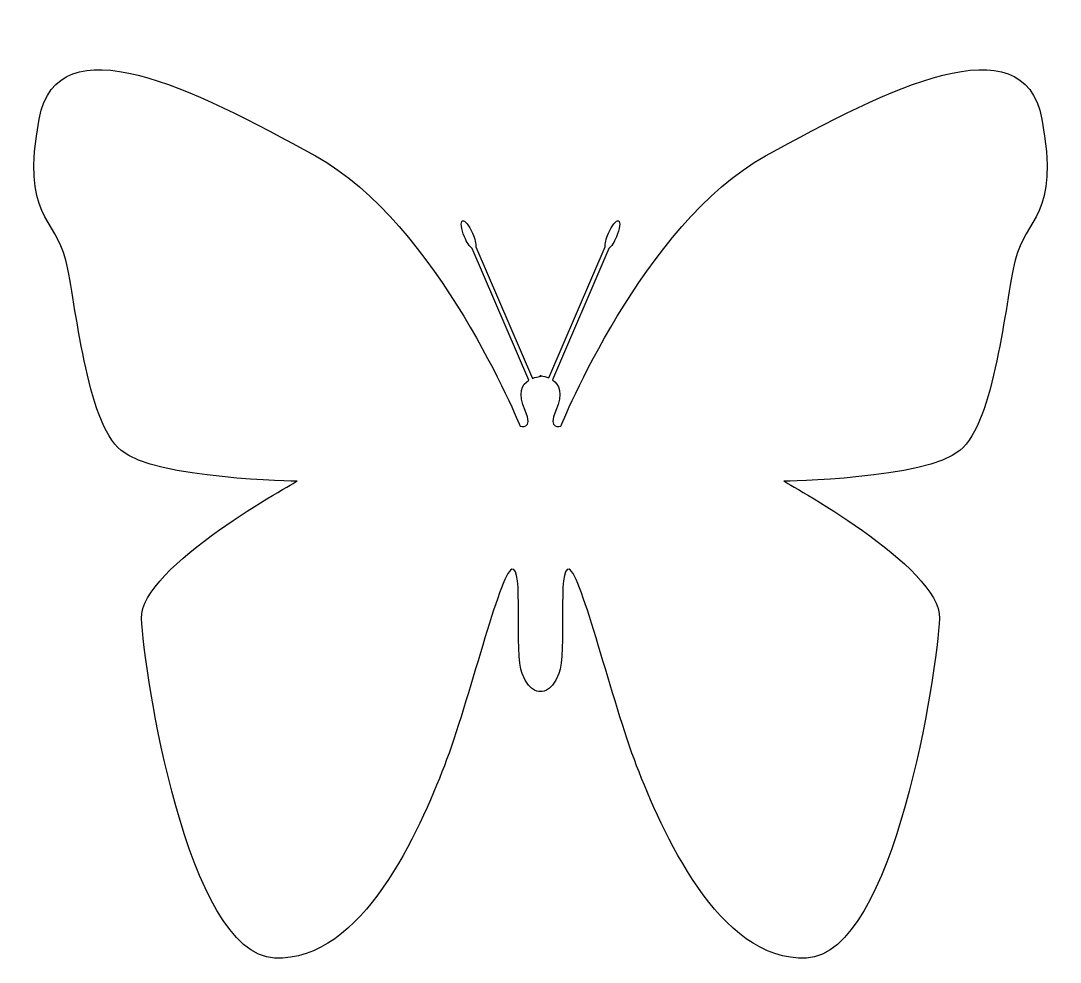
# Model space of a CAD drawing. Header units: centimetres. Extents: x -10.2 to 10.5, y -8.8 to 10.
import ezdxf

# ---------------------------------------------------------------- set-up
doc = ezdxf.new("R2010")
doc.units = ezdxf.units.CM
doc.header["$MEASUREMENT"] = 0
doc.layers.add('Camada 1', color=7, linetype='Continuous')

msp = doc.modelspace()

# ---------------------------------------------------------------- linework, layer by layer
at = {"layer": 'Camada 1', "lineweight": 25}
msp.add_open_spline([(10.14754, 7.99793), (9.78059, 9.95455), (7.09007, 8.60941), (4.64399, 7.26403), (4.64399, 7.26403), (2.19789, 5.91878), (0.56732, 1.88275), (0.56732, 1.88275), (0.56732, 1.88275), (0.56732, 1.88275), (0.28527, 1.79438), (0.46548, 2.18861), (0.46548, 2.18861), (0.62492, 2.53744), (0.5253, 2.71418), (0.39653, 2.80244), (0.39653, 2.80244), (0.39653, 2.80244), (1.52326, 5.42062), (1.52326, 5.42062), (1.52326, 5.42062), (1.56946, 5.45671), (1.6274, 5.54243), (1.67407, 5.6511), (1.67407, 5.6511), (1.7413, 5.80728), (1.75953, 5.94952), (1.71471, 5.96868), (1.71471, 5.96868), (1.66992, 5.98797), (1.57908, 5.87695), (1.51209, 5.7209), (1.51209, 5.7209), (1.46518, 5.61208), (1.44277, 5.5113), (1.44833, 5.45277), (1.44833, 5.45277), (1.44833, 5.45277), (0.32499, 2.84215), (0.32499, 2.84215), (0.32499, 2.84215), (0.21132, 2.89266), (0.10679, 2.88811), (0.15963, 2.88163), (0.15963, 2.88163), (0.21165, 2.87512), (0.11097, 2.87732), (-0.00097, 2.83088), (-0.00097, 2.83088), (-0.00097, 2.83088), (-1.1291, 5.45277), (-1.1291, 5.45277), (-1.1291, 5.45277), (-1.12352, 5.5113), (-1.14582, 5.61208), (-1.19273, 5.7209), (-1.19273, 5.7209), (-1.25985, 5.87695), (-1.35066, 5.98797), (-1.39535, 5.96868), (-1.39535, 5.96868), (-1.4403, 5.94952), (-1.42218, 5.80728), (-1.35495, 5.6511), (-1.35495, 5.6511), (-1.30804, 5.54241), (-1.2501, 5.45671), (-1.20398, 5.42062), (-1.20398, 5.42062), (-1.20398, 5.42062), (-0.07344, 2.79349), (-0.07344, 2.79349), (-0.07344, 2.79349), (-0.20396, 2.71023), (-0.30717, 2.54081), (-0.14602, 2.1886), (-0.14602, 2.1886), (0.03408, 1.79437), (-0.2481, 1.88274), (-0.2481, 1.88274), (-0.2481, 1.88274), (-0.2481, 1.88274), (-1.87865, 5.91875), (-4.32477, 7.26402), (-4.32477, 7.26402), (-6.77069, 8.60941), (-9.46134, 9.95455), (-9.82816, 7.99793), (-9.82816, 7.99793), (-10.19508, 6.04105), (-9.50209, 6.04105), (-9.29831, 5.18488), (-9.29831, 5.18488), (-9.09437, 4.32871), (-8.89061, 1.96427), (-8.19746, 1.39367), (-8.19746, 1.39367), (-7.50446, 0.82291), (-4.69155, 0.78219), (-4.69155, 0.78219), (-4.69155, 0.78219), (-4.69155, 0.78219), (-7.83065, -0.93001), (-7.78977, -1.94921), (-7.78977, -1.94921), (-7.74913, -2.96841), (-6.89296, -8.63499), (-5.13999, -8.71648), (-5.13999, -8.71648), (-3.38705, -8.79813), (-2.24555, -6.14812), (-1.75634, -4.88449), (-1.75634, -4.88449), (-1.2671, -3.62063), (-0.65562, -1.0524), (-0.41107, -0.97085), (-0.41107, -0.97085), (-0.16652, -0.88933), (-0.3703, -2.6423), (-0.20716, -3.04989), (-0.20716, -3.04989), (-0.04412, -3.45761), (0.15968, -3.40673), (0.15968, -3.40673), (0.15968, -3.40673), (0.15968, -3.40673), (0.36346, -3.45758), (0.5266, -3.04989), (0.5266, -3.04989), (0.68964, -2.6423), (0.48585, -0.88933), (0.73054, -0.97085), (0.73054, -0.97085), (0.97496, -1.05239), (1.58647, -3.62063), (2.07566, -4.88449), (2.07566, -4.88449), (2.56501, -6.14811), (3.70647, -8.79813), (5.45931, -8.71648), (5.45931, -8.71648), (7.21228, -8.63499), (8.06845, -2.96838), (8.10919, -1.94921), (8.10919, -1.94921), (8.14996, -0.93001), (5.01097, 0.78219), (5.01097, 0.78219), (5.01097, 0.78219), (5.01097, 0.78219), (7.82376, 0.82294), (8.51691, 1.39367), (8.51691, 1.39367), (9.20991, 1.96427), (9.41372, 4.32872), (9.61763, 5.18488), (9.61763, 5.18488), (9.82136, 6.04105), (10.51438, 6.04105), (10.14754, 7.99793)], degree=3, knots=[0, 0, 0, 0, 0.02439024, 0.02439024, 0.02439024, 0.02439024, 0.04878049, 0.04878049, 0.04878049, 0.04878049, 0.07317073, 0.07317073, 0.07317073, 0.07317073, 0.09756098, 0.09756098, 0.09756098, 0.09756098, 0.12195122, 0.12195122, 0.12195122, 0.12195122, 0.14634146, 0.14634146, 0.14634146, 0.14634146, 0.17073171, 0.17073171, 0.17073171, 0.17073171, 0.19512195, 0.19512195, 0.19512195, 0.19512195, 0.2195122, 0.2195122, 0.2195122, 0.2195122, 0.24390244, 0.24390244, 0.24390244, 0.24390244, 0.26829268, 0.26829268, 0.26829268, 0.26829268, 0.29268293, 0.29268293, 0.29268293, 0.29268293, 0.31707317, 0.31707317, 0.31707317, 0.31707317, 0.34146341, 0.34146341, 0.34146341, 0.34146341, 0.36585366, 0.36585366, 0.36585366, 0.36585366, 0.3902439, 0.3902439, 0.3902439, 0.3902439, 0.41463415, 0.41463415, 0.41463415, 0.41463415, 0.43902439, 0.43902439, 0.43902439, 0.43902439, 0.46341463, 0.46341463, 0.46341463, 0.46341463, 0.48780488, 0.48780488, 0.48780488, 0.48780488, 0.51219512, 0.51219512, 0.51219512, 0.51219512, 0.53658537, 0.53658537, 0.53658537, 0.53658537, 0.56097561, 0.56097561, 0.56097561, 0.56097561, 0.58536585, 0.58536585, 0.58536585, 0.58536585, 0.6097561, 0.6097561, 0.6097561, 0.6097561, 0.63414634, 0.63414634, 0.63414634, 0.63414634, 0.65853659, 0.65853659, 0.65853659, 0.65853659, 0.68292683, 0.68292683, 0.68292683, 0.68292683, 0.70731707, 0.70731707, 0.70731707, 0.70731707, 0.73170732, 0.73170732, 0.73170732, 0.73170732, 0.75609756, 0.75609756, 0.75609756, 0.75609756, 0.7804878, 0.7804878, 0.7804878, 0.7804878, 0.80487805, 0.80487805, 0.80487805, 0.80487805, 0.82926829, 0.82926829, 0.82926829, 0.82926829, 0.85365854, 0.85365854, 0.85365854, 0.85365854, 0.87804878, 0.87804878, 0.87804878, 0.87804878, 0.90243902, 0.90243902, 0.90243902, 0.90243902, 0.92682927, 0.92682927, 0.92682927, 0.92682927, 0.95121951, 0.95121951, 0.95121951, 0.95121951, 1, 1, 1, 1], dxfattribs=at)

doc.saveas('drawing.dxf')
